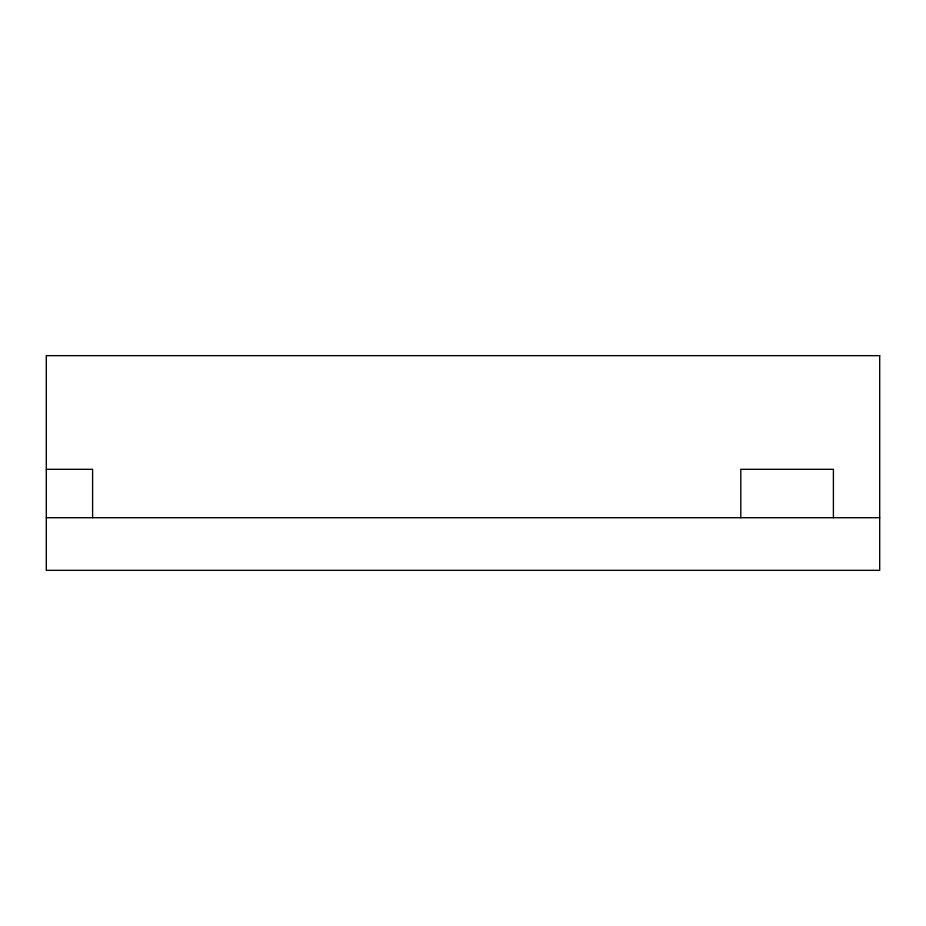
<?xml version="1.0" encoding="UTF-8"?>
<svg xmlns="http://www.w3.org/2000/svg" width="926" height="926" viewBox="0 0 926 926"><rect width="100%" height="100%" fill="white"/><g stroke="black" fill="none" stroke-linecap="round" stroke-linejoin="round"><path stroke-width="1.39" d="M46.3 469.308L92.6 469.308L92.6 517.715M46.3 517.715L879.7 517.715M833.4 517.715L833.4 469.308L740.8 469.308L740.8 517.715M879.7 355.665L46.3 355.665L46.3 570.335L879.7 570.335L879.7 355.665"/></g></svg>
